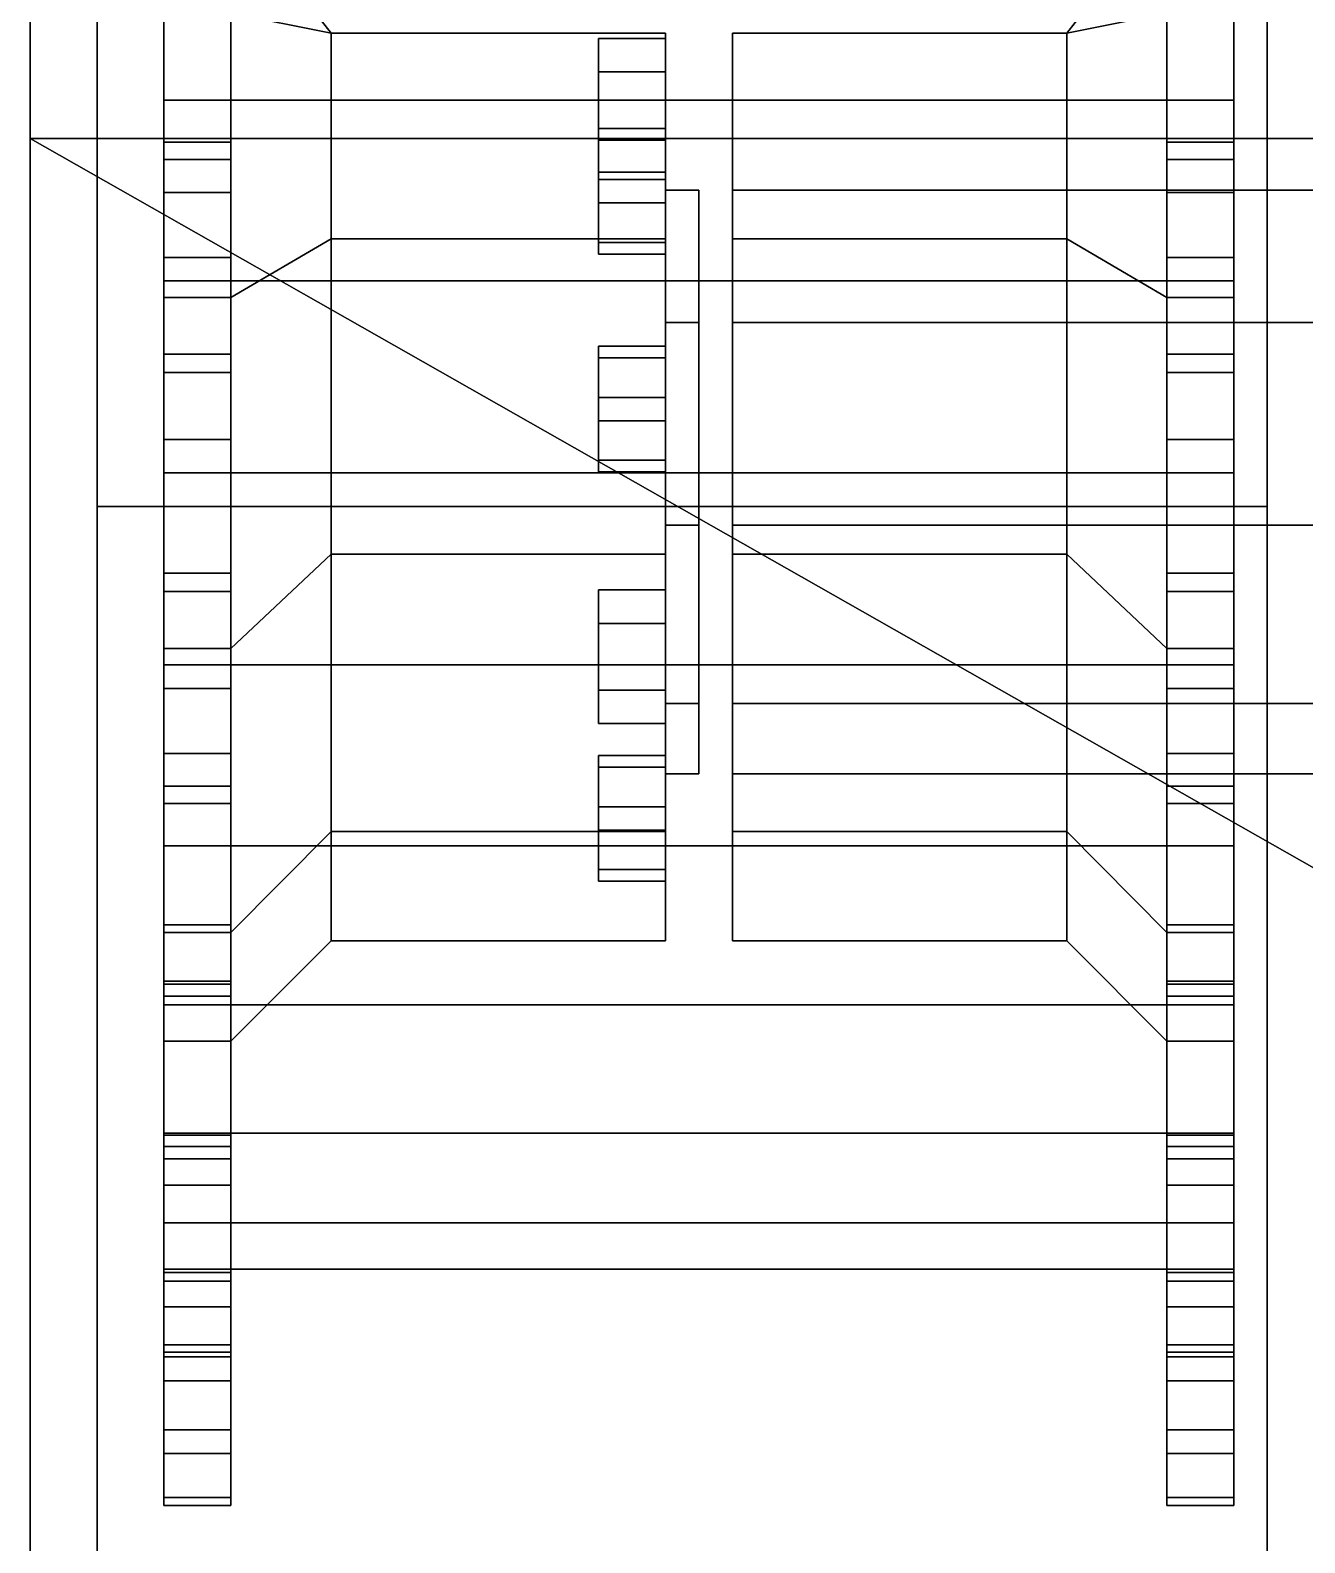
# Model space of a CAD drawing. Header units: millimetres. Extents: x -1.42 to 1.42, y -2.5 to 7.36.
# Drawn here: x -1.42 to -1.0388, y 1.7599 to 2.2124 of the extents above; entities that cross this region are included whole.
import ezdxf

# ---------------------------------------------------------------- set-up
doc = ezdxf.new("R2010")
doc.units = ezdxf.units.MM
doc.header["$MEASUREMENT"] = 0
for name, color, linetype in [('f2', 5, 'Continuous'), ('tracks', 3, 'Continuous'), ('wheels', 2, 'Continuous')]:
    doc.layers.add(name, color=color, linetype=linetype)

msp = doc.modelspace()

# ---------------------------------------------------------------- linework, layer by layer
msp.add_3dface([(-0.93128, -2.35, 0.95), (-1.06, 0.46, 1.56), (-1.02231, 1.75987, 1.38139), (-0.93128, 1.79, 0.95)])
at = {"layer": 'f2'}
for points in [[(-1.42, 2.42, 1.14), (-1.42, 2.18, 1.27), (-1.42, 2.16, 1.23), (-1.42, 2.42, 1.09)], [(-0.97, 2.42, 1.14), (-0.97, 2.18, 1.27), (-1.42, 2.18, 1.27), (-1.42, 2.42, 1.14)], [(-1.42, 2.18, 1.27), (-1.42, -2.14, 1.27), (-1.42, -2.12, 1.23), (-1.42, 2.16, 1.23)], [(-0.99881, 1.94066, 1.27), (-0.99881, 1.61, 1.27), (-1.42, 1.61, 1.27), (-1.42, 2.18, 1.27)], [(-0.97, 2.18, 1.27), (-0.99881, 1.94066, 1.27), (-0.99881, 1.94066, 1.27), (-1.42, 2.18, 1.27)]]:
    msp.add_3dface(points, dxfattribs=at)
at = {"layer": 'tracks'}
for points in [[(-1.4, 2.18, 1), (-1.4, 2.23, 1.07), (-1.4, 2.38, 0.95), (-1.4, 2.29, 0.91)], [(-1.05, 2.38, 0.95), (-1.05, 2.23, 1.07), (-1.05, 2.18, 1), (-1.05, 2.29, 0.91)], [(-1.4, 1.57), (-1.4, 2.31, 0.48), (-1.05, 2.31, 0.48), (-1.05, 1.57)], [(-1.4, 2.25, 0.55), (-1.4, 2.31, 0.48), (-1.4, 1.57), (-1.4, 1.53, 0.09)], [(-1.05, 1.57), (-1.05, 2.31, 0.48), (-1.05, 2.25, 0.55), (-1.05, 1.53, 0.09)], [(-1.05, 2.29, 0.91), (-1.05, 2.18, 1), (-1.4, 2.18, 1), (-1.4, 2.29, 0.91)], [(-1.05, 1.53, 0.09), (-1.05, 2.25, 0.55), (-1.4, 2.25, 0.55), (-1.4, 1.53, 0.09)], [(-1.4, 2.07, 1.02), (-1.4, 2.07, 1.12), (-1.4, 2.23, 1.07), (-1.4, 2.18, 1)], [(-1.4, 2.23, 1.07), (-1.4, 2.07, 1.12), (-1.05, 2.07, 1.12), (-1.05, 2.23, 1.07)], [(-1.05, 2.23, 1.07), (-1.05, 2.07, 1.12), (-1.05, 2.07, 1.02), (-1.05, 2.18, 1)], [(-1.05, 2.18, 1), (-1.05, 2.07, 1.02), (-1.4, 2.07, 1.02), (-1.4, 2.18, 1)], [(-1.4, 1.07, 1.1), (-1.4, 1.07, 1.2), (-1.4, 2.07, 1.12), (-1.4, 2.07, 1.02)], [(-1.05, 2.07, 1.02), (-1.05, 1.07, 1.1), (-1.4, 1.07, 1.1), (-1.4, 2.07, 1.02)], [(-1.4, 2.07, 1.12), (-1.4, 1.07, 1.2), (-1.05, 1.07, 1.2), (-1.05, 2.07, 1.12)], [(-1.05, 2.07, 1.12), (-1.05, 1.07, 1.2), (-1.05, 1.07, 1.1), (-1.05, 2.07, 1.02)]]:
    msp.add_3dface(points, dxfattribs=at)
at = {"layer": 'wheels'}
for points in [[(-1.38, 2.2815, 0.9322), (-1.38, 2.23659, 0.97199), (-1.38, 2.19153, 0.96251), (-1.38, 2.27752, 0.88634)], [(-1.36, 2.23659, 0.97199), (-1.36, 2.2815, 0.9322), (-1.36, 2.27752, 0.88634), (-1.36, 2.19153, 0.96251)], [(-1.08, 2.23659, 0.52801), (-1.08, 2.2815, 0.5678), (-1.08, 2.27752, 0.61366), (-1.08, 2.19153, 0.53749)], [(-1.06, 2.2815, 0.5678), (-1.06, 2.23659, 0.52801), (-1.06, 2.19153, 0.53749), (-1.06, 2.27752, 0.61366)], [(-1.38, 2.27752, 0.88634), (-1.38, 2.19153, 0.96251), (-1.38, 2.13253, 0.91168), (-1.38, 2.21753, 0.84992)], [(-1.08, 2.19153, 0.96251), (-1.08, 2.27752, 0.88634), (-1.36, 2.27752, 0.88634), (-1.36, 2.19153, 0.96251)], [(-1.06, 2.27752, 0.61366), (-1.06, 2.19153, 0.53749), (-1.06, 2.13253, 0.58832), (-1.06, 2.21753, 0.65008)], [(-1.36, 2.25, 0.75), (-1.36, 2.21753, 0.65008), (-1.33, 2.21156, 0.70212), (-1.33, 2.21156, 0.79788)], [(-1.36, 2.21753, 0.84992), (-1.36, 2.25, 0.75), (-1.33, 2.21156, 0.79788)], [(-1.08, 2.25, 0.75), (-1.08, 2.21753, 0.84992), (-1.11, 2.21156, 0.79788), (-1.11, 2.21156, 0.70212)], [(-1.08, 2.21753, 0.65008), (-1.08, 2.25, 0.75), (-1.11, 2.21156, 0.70212)], [(-1.38, 2.17891, 0.49699), (-1.38, 2.23204, 0.52487), (-1.38, 2.23915, 0.57036), (-1.38, 2.13744, 0.51697)], [(-1.38, 2.13744, 0.51697), (-1.38, 2.23915, 0.57036), (-1.38, 2.21753, 0.65008), (-1.38, 2.13253, 0.58832)], [(-1.38, 2.23659, 0.97199), (-1.36, 2.23659, 0.97199), (-1.36, 2.19153, 0.96251), (-1.38, 2.19153, 0.96251)], [(-1.36, 2.23204, 0.52487), (-1.36, 2.17891, 0.49699), (-1.36, 2.13744, 0.51697), (-1.36, 2.23915, 0.57036)], [(-1.08, 2.23915, 0.57036), (-1.08, 2.13744, 0.51697), (-1.36, 2.13744, 0.51697), (-1.36, 2.23915, 0.57036)], [(-1.08, 2.23204, 0.97513), (-1.08, 2.17891, 1.00301), (-1.08, 2.13744, 0.98303), (-1.08, 2.23915, 0.92964)], [(-1.06, 2.23659, 0.52801), (-1.08, 2.23659, 0.52801), (-1.08, 2.19153, 0.53749), (-1.06, 2.19153, 0.53749)], [(-1.06, 2.13744, 0.98303), (-1.06, 2.23915, 0.92964), (-1.06, 2.21753, 0.84992), (-1.06, 2.13253, 0.91168)], [(-1.06, 2.17891, 1.00301), (-1.06, 2.23204, 0.97513), (-1.06, 2.23915, 0.92964), (-1.06, 2.13744, 0.98303)], [(-1.38, 2.21521, 0.47086), (-1.38, 2.23292, 0.48016), (-1.38, 2.23204, 0.52487), (-1.38, 2.17891, 0.49699)], [(-1.36, 2.23292, 0.48016), (-1.36, 2.21521, 0.47086), (-1.36, 2.17891, 0.49699), (-1.36, 2.23204, 0.52487)], [(-1.08, 2.23292, 1.01984), (-1.08, 2.21521, 1.02914), (-1.08, 2.17891, 1.00301), (-1.08, 2.23204, 0.97513)], [(-1.06, 2.21521, 1.02914), (-1.06, 2.23292, 1.01984), (-1.06, 2.23204, 0.97513), (-1.06, 2.17891, 1.00301)], [(-1.36, 2.13253, 0.58832), (-1.36, 2.21753, 0.65008), (-1.38, 2.21753, 0.65008), (-1.38, 2.13253, 0.58832)], [(-1.36, 2.21753, 0.84992), (-1.36, 2.13253, 0.91168), (-1.38, 2.13253, 0.91168), (-1.38, 2.21753, 0.84992)], [(-1.36, 2.21753, 0.65008), (-1.36, 2.13253, 0.58832), (-1.33, 2.15, 0.62876), (-1.33, 2.21156, 0.70212)], [(-1.36, 2.13253, 0.91168), (-1.36, 2.21753, 0.84992), (-1.33, 2.21156, 0.79788), (-1.33, 2.15, 0.87124)], [(-1.08, 2.13253, 0.58832), (-1.08, 2.21753, 0.65008), (-1.11, 2.21156, 0.70212), (-1.11, 2.15, 0.62876)], [(-1.08, 2.21753, 0.84992), (-1.08, 2.13253, 0.91168), (-1.11, 2.15, 0.87124), (-1.11, 2.21156, 0.79788)], [(-1.08, 2.21753, 0.65008), (-1.08, 2.13253, 0.58832), (-1.06, 2.13253, 0.58832), (-1.06, 2.21753, 0.65008)], [(-1.08, 2.13253, 0.91168), (-1.08, 2.21753, 0.84992), (-1.06, 2.21753, 0.84992), (-1.06, 2.13253, 0.91168)], [(-1.38, 2.17891, 0.49699), (-1.36, 2.17891, 0.49699), (-1.36, 2.21521, 0.47086), (-1.38, 2.21521, 0.47086)], [(-1.06, 2.17891, 1.00301), (-1.08, 2.17891, 1.00301), (-1.08, 2.21521, 1.02914), (-1.06, 2.21521, 1.02914)], [(-1.23, 2.15, 0.87124), (-1.23, 2.21156, 0.79788), (-1.33, 2.21156, 0.79788), (-1.33, 2.15, 0.87124)], [(-1.23, 2.21156, 0.79788), (-1.23, 2.21156, 0.70212), (-1.33, 2.21156, 0.70212), (-1.33, 2.21156, 0.79788)], [(-1.23, 2.21156, 0.70212), (-1.23, 2.15, 0.62876), (-1.33, 2.15, 0.62876), (-1.33, 2.21156, 0.70212)], [(-1.23, 2.2, 0.76732), (-1.23, 2.21, 0.75), (-1.25, 2.21, 0.75), (-1.25, 2.2, 0.76732)], [(-1.23, 2.21, 0.75), (-1.23, 2.2, 0.73268), (-1.25, 2.2, 0.73268), (-1.25, 2.21, 0.75)], [(-1.25, 2.18, 0.76732), (-1.25, 2.2, 0.76732), (-1.25, 2.21, 0.75), (-1.25, 2.17, 0.75)], [(-1.25, 2.2, 0.73268), (-1.25, 2.18, 0.73268), (-1.25, 2.17, 0.75), (-1.25, 2.21, 0.75)], [(-1.23, 2.16457, 0.71922), (-1.23, 2.16457, 0.78078), (-1.23, 2.21156, 0.79788), (-1.23, 2.21156, 0.70212)], [(-1.23, 2.125, 0.67206), (-1.23, 2.16457, 0.71922), (-1.23, 2.21156, 0.70212), (-1.23, 2.15, 0.62876)], [(-1.23, 2.16457, 0.78078), (-1.23, 2.125, 0.82794), (-1.23, 2.15, 0.87124), (-1.23, 2.21156, 0.79788)], [(-1.21, 2.21156, 0.70212), (-1.21, 2.21156, 0.79788), (-1.11, 2.21156, 0.79788), (-1.11, 2.21156, 0.70212)], [(-1.21, 2.21156, 0.79788), (-1.21, 2.15, 0.87124), (-1.11, 2.15, 0.87124), (-1.11, 2.21156, 0.79788)], [(-1.21, 2.15, 0.62876), (-1.21, 2.21156, 0.70212), (-1.11, 2.21156, 0.70212), (-1.11, 2.15, 0.62876)], [(-1.23, 2.18, 0.76732), (-1.23, 2.2, 0.76732), (-1.25, 2.2, 0.76732), (-1.25, 2.18, 0.76732)], [(-1.23, 2.2, 0.73268), (-1.23, 2.18, 0.73268), (-1.25, 2.18, 0.73268), (-1.25, 2.2, 0.73268)], [(-1.38, 2.17374, 1.00497), (-1.38, 2.11549, 1.01933), (-1.38, 2.08, 0.99), (-1.38, 2.19153, 0.96251)], [(-1.38, 2.19153, 0.96251), (-1.36, 2.19153, 0.96251), (-1.36, 2.17374, 1.00497), (-1.38, 2.17374, 1.00497)], [(-1.38, 2.19153, 0.96251), (-1.38, 2.08, 0.99), (-1.38, 2.02747, 0.91168), (-1.38, 2.13253, 0.91168)], [(-1.36, 2.11549, 1.01933), (-1.36, 2.17374, 1.00497), (-1.36, 2.19153, 0.96251), (-1.36, 2.08, 0.99)], [(-1.08, 2.08, 0.99), (-1.08, 2.19153, 0.96251), (-1.36, 2.19153, 0.96251), (-1.36, 2.08, 0.99)], [(-1.06, 2.19153, 0.53749), (-1.08, 2.19153, 0.53749), (-1.08, 2.17374, 0.49503), (-1.06, 2.17374, 0.49503)], [(-1.08, 2.11549, 0.48067), (-1.08, 2.17374, 0.49503), (-1.08, 2.19153, 0.53749), (-1.08, 2.08, 0.51)], [(-1.06, 2.19153, 0.53749), (-1.06, 2.08, 0.51), (-1.06, 2.02747, 0.58832), (-1.06, 2.13253, 0.58832)], [(-1.06, 2.17374, 0.49503), (-1.06, 2.11549, 0.48067), (-1.06, 2.08, 0.51), (-1.06, 2.19153, 0.53749)], [(-1.25, 2.16774, 0.69899), (-1.25, 2.18306, 0.68613), (-1.25, 2.17959, 0.66644), (-1.25, 2.14894, 0.69215)], [(-1.23, 2.18306, 0.68613), (-1.23, 2.17959, 0.66644), (-1.25, 2.17959, 0.66644), (-1.25, 2.18306, 0.68613)], [(-1.23, 2.16774, 0.69899), (-1.23, 2.18306, 0.68613), (-1.25, 2.18306, 0.68613), (-1.25, 2.16774, 0.69899)], [(-1.25, 2.18306, 0.81387), (-1.25, 2.16774, 0.80101), (-1.25, 2.14894, 0.80785), (-1.25, 2.17959, 0.83356)], [(-1.23, 2.18306, 0.81387), (-1.23, 2.16774, 0.80101), (-1.25, 2.16774, 0.80101), (-1.25, 2.18306, 0.81387)], [(-1.23, 2.17959, 0.83356), (-1.23, 2.18306, 0.81387), (-1.25, 2.18306, 0.81387), (-1.25, 2.17959, 0.83356)], [(-1.38, 2.13744, 0.51697), (-1.36, 2.13744, 0.51697), (-1.36, 2.17891, 0.49699), (-1.38, 2.17891, 0.49699)], [(-1.23, 2.17, 0.75), (-1.23, 2.18, 0.76732), (-1.25, 2.18, 0.76732), (-1.25, 2.17, 0.75)], [(-1.23, 2.18, 0.73268), (-1.23, 2.17, 0.75), (-1.25, 2.17, 0.75), (-1.25, 2.18, 0.73268)], [(-1.25, 2.16079, 0.6596), (-1.25, 2.14547, 0.67245), (-1.25, 2.14894, 0.69215), (-1.25, 2.17959, 0.66644)], [(-1.23, 2.17959, 0.66644), (-1.23, 2.16079, 0.6596), (-1.25, 2.16079, 0.6596), (-1.25, 2.17959, 0.66644)], [(-1.25, 2.14547, 0.82755), (-1.25, 2.16079, 0.8404), (-1.25, 2.17959, 0.83356), (-1.25, 2.14894, 0.80785)], [(-1.23, 2.16079, 0.8404), (-1.23, 2.17959, 0.83356), (-1.25, 2.17959, 0.83356), (-1.25, 2.16079, 0.8404)], [(-1.06, 2.13744, 0.98303), (-1.08, 2.13744, 0.98303), (-1.08, 2.17891, 1.00301), (-1.06, 2.17891, 1.00301)], [(-1.38, 2.1639, 1.0486), (-1.38, 2.14448, 1.05339), (-1.38, 2.11549, 1.01933), (-1.38, 2.17374, 1.00497)], [(-1.38, 2.17374, 1.00497), (-1.36, 2.17374, 1.00497), (-1.36, 2.1639, 1.0486), (-1.38, 2.1639, 1.0486)], [(-1.36, 2.14448, 1.05339), (-1.36, 2.1639, 1.0486), (-1.36, 2.17374, 1.00497), (-1.36, 2.11549, 1.01933)], [(-1.08, 2.14448, 0.44661), (-1.08, 2.1639, 0.4514), (-1.08, 2.17374, 0.49503), (-1.08, 2.11549, 0.48067)], [(-1.06, 2.17374, 0.49503), (-1.08, 2.17374, 0.49503), (-1.08, 2.1639, 0.4514), (-1.06, 2.1639, 0.4514)], [(-1.06, 2.1639, 0.4514), (-1.06, 2.14448, 0.44661), (-1.06, 2.11549, 0.48067), (-1.06, 2.17374, 0.49503)], [(-1.23, 2.14894, 0.69215), (-1.23, 2.16774, 0.69899), (-1.25, 2.16774, 0.69899), (-1.25, 2.14894, 0.69215)], [(-1.23, 2.16774, 0.80101), (-1.23, 2.14894, 0.80785), (-1.25, 2.14894, 0.80785), (-1.25, 2.16774, 0.80101)], [(-1.38, 2.1639, 1.0486), (-1.36, 2.1639, 1.0486), (-1.36, 2.14448, 1.05339), (-1.38, 2.14448, 1.05339)], [(-1.22, 2.125, 0.67206), (-1.22, 2.16457, 0.71922), (-1.23, 2.16457, 0.71922), (-1.23, 2.125, 0.67206)], [(-1.22, 2.16457, 0.71922), (-1.22, 2.16457, 0.78078), (-1.23, 2.16457, 0.78078), (-1.23, 2.16457, 0.71922)], [(-1.22, 2.16457, 0.78078), (-1.22, 2.125, 0.82794), (-1.23, 2.125, 0.82794), (-1.23, 2.16457, 0.78078)], [(-1.22, 2.16457, 0.78078), (-1.22, 2.01106, 0.69215), (-1.22, 1.99, 0.75), (-1.22, 2.125, 0.82794)], [(-1.22, 2.16457, 0.71922), (-1.22, 2.06437, 0.66137), (-1.22, 2.01106, 0.69215), (-1.22, 2.16457, 0.78078)], [(-1.22, 2.125, 0.67206), (-1.22, 2.125, 0.67206), (-1.22, 2.06437, 0.66137), (-1.22, 2.16457, 0.71922)], [(-0.97, 2.125, 0.82794), (-0.97, 2.16457, 0.78078), (-1.21, 2.16457, 0.78078), (-1.21, 2.125, 0.82794)], [(-0.97, 2.16457, 0.78078), (-0.97, 2.16457, 0.71922), (-1.21, 2.16457, 0.71922), (-1.21, 2.16457, 0.78078)], [(-0.97, 2.16457, 0.71922), (-0.97, 2.125, 0.67206), (-1.21, 2.125, 0.67206), (-1.21, 2.16457, 0.71922)], [(-1.06, 2.1639, 0.4514), (-1.08, 2.1639, 0.4514), (-1.08, 2.14448, 0.44661), (-1.06, 2.14448, 0.44661)], [(-1.23, 2.16079, 0.6596), (-1.23, 2.14547, 0.67245), (-1.25, 2.14547, 0.67245), (-1.25, 2.16079, 0.6596)], [(-1.23, 2.14547, 0.82755), (-1.23, 2.16079, 0.8404), (-1.25, 2.16079, 0.8404), (-1.25, 2.14547, 0.82755)], [(-1.36, 2.13253, 0.58832), (-1.36, 2.02747, 0.58832), (-1.33, 2.05569, 0.61213), (-1.33, 2.15, 0.62876)], [(-1.36, 2.02747, 0.91168), (-1.36, 2.13253, 0.91168), (-1.33, 2.15, 0.87124), (-1.33, 2.05569, 0.88787)], [(-1.23, 2.05569, 0.88787), (-1.23, 2.15, 0.87124), (-1.33, 2.15, 0.87124), (-1.33, 2.05569, 0.88787)], [(-1.23, 2.15, 0.62876), (-1.23, 2.05569, 0.61213), (-1.33, 2.05569, 0.61213), (-1.33, 2.15, 0.62876)], [(-1.23, 2.06437, 0.66137), (-1.23, 2.125, 0.67206), (-1.23, 2.15, 0.62876), (-1.23, 2.05569, 0.61213)], [(-1.23, 2.125, 0.82794), (-1.23, 2.06437, 0.83863), (-1.23, 2.05569, 0.88787), (-1.23, 2.15, 0.87124)], [(-1.21, 2.05569, 0.61213), (-1.21, 2.15, 0.62876), (-1.11, 2.15, 0.62876), (-1.11, 2.05569, 0.61213)], [(-1.21, 2.15, 0.87124), (-1.21, 2.05569, 0.88787), (-1.11, 2.05569, 0.88787), (-1.11, 2.15, 0.87124)], [(-1.08, 2.02747, 0.58832), (-1.08, 2.13253, 0.58832), (-1.11, 2.15, 0.62876), (-1.11, 2.05569, 0.61213)], [(-1.08, 2.13253, 0.91168), (-1.08, 2.02747, 0.91168), (-1.11, 2.05569, 0.88787), (-1.11, 2.15, 0.87124)], [(-1.23, 2.14547, 0.67245), (-1.23, 2.14894, 0.69215), (-1.25, 2.14894, 0.69215), (-1.25, 2.14547, 0.67245)], [(-1.23, 2.14894, 0.80785), (-1.23, 2.14547, 0.82755), (-1.25, 2.14547, 0.82755), (-1.25, 2.14894, 0.80785)], [(-1.38, 2.14448, 1.05339), (-1.36, 2.14448, 1.05339), (-1.36, 2.11549, 1.01933), (-1.38, 2.11549, 1.01933)], [(-1.06, 2.14448, 0.44661), (-1.08, 2.14448, 0.44661), (-1.08, 2.11549, 0.48067), (-1.06, 2.11549, 0.48067)], [(-1.38, 2.05, 0.48), (-1.38, 2.11, 0.48), (-1.38, 2.13744, 0.51697), (-1.38, 2.02256, 0.51697)], [(-1.38, 2.02256, 0.51697), (-1.38, 2.13744, 0.51697), (-1.38, 2.13253, 0.58832), (-1.38, 2.02747, 0.58832)], [(-1.38, 2.11, 0.48), (-1.36, 2.11, 0.48), (-1.36, 2.13744, 0.51697), (-1.38, 2.13744, 0.51697)], [(-1.36, 2.11, 0.48), (-1.36, 2.05, 0.48), (-1.36, 2.02256, 0.51697), (-1.36, 2.13744, 0.51697)], [(-1.08, 2.13744, 0.51697), (-1.08, 2.02256, 0.51697), (-1.36, 2.02256, 0.51697), (-1.36, 2.13744, 0.51697)], [(-1.06, 2.11, 1.02), (-1.08, 2.11, 1.02), (-1.08, 2.13744, 0.98303), (-1.06, 2.13744, 0.98303)], [(-1.08, 2.11, 1.02), (-1.08, 2.05, 1.02), (-1.08, 2.02256, 0.98303), (-1.08, 2.13744, 0.98303)], [(-1.06, 2.02256, 0.98303), (-1.06, 2.13744, 0.98303), (-1.06, 2.13253, 0.91168), (-1.06, 2.02747, 0.91168)], [(-1.06, 2.05, 1.02), (-1.06, 2.11, 1.02), (-1.06, 2.13744, 0.98303), (-1.06, 2.02256, 0.98303)], [(-1.36, 2.02747, 0.58832), (-1.36, 2.13253, 0.58832), (-1.38, 2.13253, 0.58832), (-1.38, 2.02747, 0.58832)], [(-1.36, 2.13253, 0.91168), (-1.36, 2.02747, 0.91168), (-1.38, 2.02747, 0.91168), (-1.38, 2.13253, 0.91168)], [(-1.08, 2.02747, 0.91168), (-1.08, 2.13253, 0.91168), (-1.06, 2.13253, 0.91168), (-1.06, 2.02747, 0.91168)], [(-1.08, 2.13253, 0.58832), (-1.08, 2.02747, 0.58832), (-1.06, 2.02747, 0.58832), (-1.06, 2.13253, 0.58832)], [(-1.22, 2.06437, 0.66137), (-1.22, 2.125, 0.67206), (-1.23, 2.125, 0.67206), (-1.23, 2.06437, 0.66137)], [(-1.22, 2.125, 0.82794), (-1.22, 2.06437, 0.83863), (-1.23, 2.06437, 0.83863), (-1.23, 2.125, 0.82794)], [(-1.22, 2.125, 0.82794), (-1.22, 1.99, 0.75), (-1.22, 2.01106, 0.80785), (-1.22, 2.06437, 0.83863)], [(-0.97, 2.06437, 0.83863), (-0.97, 2.125, 0.82794), (-1.21, 2.125, 0.82794), (-1.21, 2.06437, 0.83863)], [(-0.97, 2.125, 0.67206), (-0.97, 2.06437, 0.66137), (-1.21, 2.06437, 0.66137), (-1.21, 2.125, 0.67206)], [(-1.25, 2.11442, 0.65453), (-1.25, 2.1179, 0.63483), (-1.25, 2.10257, 0.62197), (-1.25, 2.09563, 0.66137)], [(-1.23, 2.1179, 0.63483), (-1.23, 2.10257, 0.62197), (-1.25, 2.10257, 0.62197), (-1.25, 2.1179, 0.63483)], [(-1.23, 2.11442, 0.65453), (-1.23, 2.1179, 0.63483), (-1.25, 2.1179, 0.63483), (-1.25, 2.11442, 0.65453)], [(-1.25, 2.1179, 0.86517), (-1.25, 2.11442, 0.84547), (-1.25, 2.09563, 0.83863), (-1.25, 2.10257, 0.87803)], [(-1.23, 2.1179, 0.86517), (-1.23, 2.11442, 0.84547), (-1.25, 2.11442, 0.84547), (-1.25, 2.1179, 0.86517)], [(-1.23, 2.10257, 0.87803), (-1.23, 2.1179, 0.86517), (-1.25, 2.1179, 0.86517), (-1.25, 2.10257, 0.87803)], [(-1.38, 2.11549, 1.01933), (-1.36, 2.11549, 1.01933), (-1.36, 2.08, 0.99), (-1.38, 2.08, 0.99)], [(-1.23, 2.09563, 0.66137), (-1.23, 2.11442, 0.65453), (-1.25, 2.11442, 0.65453), (-1.25, 2.09563, 0.66137)], [(-1.23, 2.11442, 0.84547), (-1.23, 2.09563, 0.83863), (-1.25, 2.09563, 0.83863), (-1.25, 2.11442, 0.84547)], [(-1.06, 2.11549, 0.48067), (-1.08, 2.11549, 0.48067), (-1.08, 2.08, 0.51), (-1.06, 2.08, 0.51)], [(-1.38, 2.07, 0.44), (-1.38, 2.09, 0.44), (-1.38, 2.11, 0.48), (-1.38, 2.05, 0.48)], [(-1.38, 2.09, 0.44), (-1.36, 2.09, 0.44), (-1.36, 2.11, 0.48), (-1.38, 2.11, 0.48)], [(-1.36, 2.09, 0.44), (-1.36, 2.07, 0.44), (-1.36, 2.05, 0.48), (-1.36, 2.11, 0.48)], [(-1.06, 2.09, 1.06), (-1.08, 2.09, 1.06), (-1.08, 2.11, 1.02), (-1.06, 2.11, 1.02)], [(-1.08, 2.09, 1.06), (-1.08, 2.07, 1.06), (-1.08, 2.05, 1.02), (-1.08, 2.11, 1.02)], [(-1.06, 2.07, 1.06), (-1.06, 2.09, 1.06), (-1.06, 2.11, 1.02), (-1.06, 2.05, 1.02)], [(-1.25, 2.08378, 0.62882), (-1.25, 2.08031, 0.64851), (-1.25, 2.09563, 0.66137), (-1.25, 2.10257, 0.62197)], [(-1.23, 2.10257, 0.62197), (-1.23, 2.08378, 0.62882), (-1.25, 2.08378, 0.62882), (-1.25, 2.10257, 0.62197)], [(-1.25, 2.08031, 0.85149), (-1.25, 2.08378, 0.87118), (-1.25, 2.10257, 0.87803), (-1.25, 2.09563, 0.83863)], [(-1.23, 2.08378, 0.87118), (-1.23, 2.10257, 0.87803), (-1.25, 2.10257, 0.87803), (-1.25, 2.08378, 0.87118)], [(-1.23, 2.08031, 0.64851), (-1.23, 2.09563, 0.66137), (-1.25, 2.09563, 0.66137), (-1.25, 2.08031, 0.64851)], [(-1.23, 2.09563, 0.83863), (-1.23, 2.08031, 0.85149), (-1.25, 2.08031, 0.85149), (-1.25, 2.09563, 0.83863)], [(-1.38, 2.07, 0.44), (-1.36, 2.07, 0.44), (-1.36, 2.09, 0.44), (-1.38, 2.09, 0.44)], [(-1.06, 2.07, 1.06), (-1.08, 2.07, 1.06), (-1.08, 2.09, 1.06), (-1.06, 2.09, 1.06)], [(-1.23, 2.08378, 0.62882), (-1.23, 2.08031, 0.64851), (-1.25, 2.08031, 0.64851), (-1.25, 2.08378, 0.62882)], [(-1.23, 2.08031, 0.85149), (-1.23, 2.08378, 0.87118), (-1.25, 2.08378, 0.87118), (-1.25, 2.08031, 0.85149)], [(-1.38, 2.04451, 1.01933), (-1.38, 1.98626, 1.00497), (-1.38, 1.96847, 0.96251), (-1.38, 2.08, 0.99)], [(-1.38, 2.08, 0.99), (-1.36, 2.08, 0.99), (-1.36, 2.04451, 1.01933), (-1.38, 2.04451, 1.01933)], [(-1.38, 2.08, 0.99), (-1.38, 1.96847, 0.96251), (-1.38, 2.02747, 0.91168)], [(-1.36, 1.98626, 1.00497), (-1.36, 2.04451, 1.01933), (-1.36, 2.08, 0.99), (-1.36, 1.96847, 0.96251)], [(-1.08, 1.96847, 0.96251), (-1.08, 2.08, 0.99), (-1.36, 2.08, 0.99), (-1.36, 1.96847, 0.96251)], [(-1.06, 2.08, 0.51), (-1.08, 2.08, 0.51), (-1.08, 2.04451, 0.48067), (-1.06, 2.04451, 0.48067)], [(-1.08, 1.98626, 0.49503), (-1.08, 2.04451, 0.48067), (-1.08, 2.08, 0.51), (-1.08, 1.96847, 0.53749)], [(-1.06, 2.08, 0.51), (-1.06, 1.96847, 0.53749), (-1.06, 2.02747, 0.58832)], [(-1.06, 2.04451, 0.48067), (-1.06, 1.98626, 0.49503), (-1.06, 1.96847, 0.53749), (-1.06, 2.08, 0.51)], [(-1.38, 2.05, 0.48), (-1.36, 2.05, 0.48), (-1.36, 2.07, 0.44), (-1.38, 2.07, 0.44)], [(-1.06, 2.05, 1.02), (-1.08, 2.05, 1.02), (-1.08, 2.07, 1.06), (-1.06, 2.07, 1.06)], [(-1.22, 2.01106, 0.69215), (-1.22, 2.06437, 0.66137), (-1.23, 2.06437, 0.66137), (-1.23, 2.01106, 0.69215)], [(-1.22, 2.06437, 0.83863), (-1.22, 2.01106, 0.80785), (-1.23, 2.01106, 0.80785), (-1.23, 2.06437, 0.83863)], [(-1.23, 2.01106, 0.69215), (-1.23, 2.06437, 0.66137), (-1.23, 2.05569, 0.61213), (-1.23, 1.97275, 0.66001)], [(-1.23, 2.06437, 0.83863), (-1.23, 2.01106, 0.80785), (-1.23, 1.97275, 0.83999), (-1.23, 2.05569, 0.88787)], [(-0.97, 2.01106, 0.80785), (-0.97, 2.06437, 0.83863), (-1.21, 2.06437, 0.83863), (-1.21, 2.01106, 0.80785)], [(-0.97, 2.06437, 0.66137), (-0.97, 2.01106, 0.69215), (-1.21, 2.01106, 0.69215), (-1.21, 2.06437, 0.66137)], [(-1.36, 2.02747, 0.58832), (-1.36, 1.94247, 0.65008), (-1.33, 1.97275, 0.66001), (-1.33, 2.05569, 0.61213)], [(-1.36, 1.94247, 0.84992), (-1.36, 2.02747, 0.91168), (-1.33, 2.05569, 0.88787), (-1.33, 1.97275, 0.83999)], [(-1.23, 1.97275, 0.83999), (-1.23, 2.05569, 0.88787), (-1.33, 2.05569, 0.88787), (-1.33, 1.97275, 0.83999)], [(-1.23, 2.05569, 0.61213), (-1.23, 1.97275, 0.66001), (-1.33, 1.97275, 0.66001), (-1.33, 2.05569, 0.61213)], [(-1.21, 1.97275, 0.66001), (-1.21, 2.05569, 0.61213), (-1.11, 2.05569, 0.61213), (-1.11, 1.97275, 0.66001)], [(-1.21, 2.05569, 0.88787), (-1.21, 1.97275, 0.83999), (-1.11, 1.97275, 0.83999), (-1.11, 2.05569, 0.88787)], [(-1.08, 1.94247, 0.65008), (-1.08, 2.02747, 0.58832), (-1.11, 2.05569, 0.61213), (-1.11, 1.97275, 0.66001)], [(-1.08, 2.02747, 0.91168), (-1.08, 1.94247, 0.84992), (-1.11, 1.97275, 0.83999), (-1.11, 2.05569, 0.88787)], [(-1.38, 2.02256, 0.51697), (-1.36, 2.02256, 0.51697), (-1.36, 2.05, 0.48), (-1.38, 2.05, 0.48)], [(-1.06, 2.02256, 0.98303), (-1.08, 2.02256, 0.98303), (-1.08, 2.05, 1.02), (-1.06, 2.05, 1.02)], [(-1.38, 2.01552, 1.05339), (-1.38, 1.9961, 1.0486), (-1.38, 1.98626, 1.00497), (-1.38, 2.04451, 1.01933)], [(-1.38, 2.04451, 1.01933), (-1.36, 2.04451, 1.01933), (-1.36, 2.01552, 1.05339), (-1.38, 2.01552, 1.05339)], [(-1.36, 1.9961, 1.0486), (-1.36, 2.01552, 1.05339), (-1.36, 2.04451, 1.01933), (-1.36, 1.98626, 1.00497)], [(-1.25, 2.045, 0.65474), (-1.25, 2.035, 0.63742), (-1.25, 2.015, 0.63742), (-1.25, 2.035, 0.67206)], [(-1.23, 2.045, 0.65474), (-1.23, 2.035, 0.63742), (-1.25, 2.035, 0.63742), (-1.25, 2.045, 0.65474)], [(-1.23, 2.035, 0.67206), (-1.23, 2.045, 0.65474), (-1.25, 2.045, 0.65474), (-1.25, 2.035, 0.67206)], [(-1.25, 2.035, 0.86258), (-1.25, 2.045, 0.84526), (-1.25, 2.035, 0.82794), (-1.25, 2.015, 0.86258)], [(-1.23, 2.045, 0.84526), (-1.23, 2.035, 0.82794), (-1.25, 2.035, 0.82794), (-1.25, 2.045, 0.84526)], [(-1.23, 2.035, 0.86258), (-1.23, 2.045, 0.84526), (-1.25, 2.045, 0.84526), (-1.25, 2.035, 0.86258)], [(-1.06, 2.04451, 0.48067), (-1.08, 2.04451, 0.48067), (-1.08, 2.01552, 0.44661), (-1.06, 2.01552, 0.44661)], [(-1.08, 1.9961, 0.4514), (-1.08, 2.01552, 0.44661), (-1.08, 2.04451, 0.48067), (-1.08, 1.98626, 0.49503)], [(-1.06, 2.01552, 0.44661), (-1.06, 1.9961, 0.4514), (-1.06, 1.98626, 0.49503), (-1.06, 2.04451, 0.48067)], [(-1.25, 2.005, 0.65474), (-1.25, 2.015, 0.67206), (-1.25, 2.035, 0.67206), (-1.25, 2.015, 0.63742)], [(-1.23, 2.015, 0.67206), (-1.23, 2.035, 0.67206), (-1.25, 2.035, 0.67206), (-1.25, 2.015, 0.67206)], [(-1.23, 2.035, 0.63742), (-1.23, 2.015, 0.63742), (-1.25, 2.015, 0.63742), (-1.25, 2.035, 0.63742)], [(-1.25, 2.015, 0.82794), (-1.25, 2.005, 0.84526), (-1.25, 2.015, 0.86258), (-1.25, 2.035, 0.82794)], [(-1.23, 2.015, 0.86258), (-1.23, 2.035, 0.86258), (-1.25, 2.035, 0.86258), (-1.25, 2.015, 0.86258)], [(-1.23, 2.035, 0.82794), (-1.23, 2.015, 0.82794), (-1.25, 2.015, 0.82794), (-1.25, 2.035, 0.82794)], [(-1.36, 1.94247, 0.65008), (-1.36, 2.02747, 0.58832), (-1.38, 2.02747, 0.58832), (-1.38, 1.94247, 0.65008)], [(-1.36, 2.02747, 0.91168), (-1.36, 1.94247, 0.84992), (-1.38, 1.94247, 0.84992), (-1.38, 2.02747, 0.91168)], [(-1.38, 1.92085, 0.57036), (-1.38, 2.02256, 0.51697), (-1.38, 2.02747, 0.58832), (-1.38, 1.94247, 0.65008)], [(-1.38, 1.96847, 0.96251), (-1.38, 1.88248, 0.88634), (-1.38, 1.94247, 0.84992), (-1.38, 2.02747, 0.91168)], [(-1.08, 2.02747, 0.58832), (-1.08, 1.94247, 0.65008), (-1.06, 1.94247, 0.65008), (-1.06, 2.02747, 0.58832)], [(-1.08, 1.94247, 0.84992), (-1.08, 2.02747, 0.91168), (-1.06, 2.02747, 0.91168), (-1.06, 1.94247, 0.84992)], [(-1.06, 1.96847, 0.53749), (-1.06, 1.88248, 0.61366), (-1.06, 1.94247, 0.65008), (-1.06, 2.02747, 0.58832)], [(-1.06, 1.92085, 0.92964), (-1.06, 2.02256, 0.98303), (-1.06, 2.02747, 0.91168), (-1.06, 1.94247, 0.84992)], [(-1.38, 1.92796, 0.52487), (-1.38, 1.98109, 0.49699), (-1.38, 2.02256, 0.51697), (-1.38, 1.92085, 0.57036)], [(-1.38, 1.98109, 0.49699), (-1.36, 1.98109, 0.49699), (-1.36, 2.02256, 0.51697), (-1.38, 2.02256, 0.51697)], [(-1.36, 1.98109, 0.49699), (-1.36, 1.92796, 0.52487), (-1.36, 1.92085, 0.57036), (-1.36, 2.02256, 0.51697)], [(-1.08, 2.02256, 0.51697), (-1.08, 1.92085, 0.57036), (-1.36, 1.92085, 0.57036), (-1.36, 2.02256, 0.51697)], [(-1.08, 1.98109, 1.00301), (-1.08, 1.92796, 0.97513), (-1.08, 1.92085, 0.92964), (-1.08, 2.02256, 0.98303)], [(-1.06, 1.98109, 1.00301), (-1.08, 1.98109, 1.00301), (-1.08, 2.02256, 0.98303), (-1.06, 2.02256, 0.98303)], [(-1.06, 1.92796, 0.97513), (-1.06, 1.98109, 1.00301), (-1.06, 2.02256, 0.98303), (-1.06, 1.92085, 0.92964)], [(-1.38, 2.01552, 1.05339), (-1.36, 2.01552, 1.05339), (-1.36, 1.9961, 1.0486), (-1.38, 1.9961, 1.0486)], [(-1.23, 2.005, 0.65474), (-1.23, 2.015, 0.67206), (-1.25, 2.015, 0.67206), (-1.25, 2.005, 0.65474)], [(-1.23, 2.015, 0.63742), (-1.23, 2.005, 0.65474), (-1.25, 2.005, 0.65474), (-1.25, 2.015, 0.63742)], [(-1.23, 2.005, 0.84526), (-1.23, 2.015, 0.86258), (-1.25, 2.015, 0.86258), (-1.25, 2.005, 0.84526)], [(-1.23, 2.015, 0.82794), (-1.23, 2.005, 0.84526), (-1.25, 2.005, 0.84526), (-1.25, 2.015, 0.82794)], [(-1.06, 2.01552, 0.44661), (-1.08, 2.01552, 0.44661), (-1.08, 1.9961, 0.4514), (-1.06, 1.9961, 0.4514)], [(-1.22, 1.99, 0.75), (-1.22, 2.01106, 0.69215), (-1.23, 2.01106, 0.69215), (-1.23, 1.99, 0.75)], [(-1.22, 2.01106, 0.80785), (-1.22, 1.99, 0.75), (-1.23, 1.99, 0.75), (-1.23, 2.01106, 0.80785)], [(-1.23, 1.99, 0.75), (-1.23, 2.01106, 0.69215), (-1.23, 1.97275, 0.66001), (-1.23, 1.94, 0.75)], [(-1.23, 2.01106, 0.80785), (-1.23, 1.99, 0.75), (-1.23, 1.94, 0.75), (-1.23, 1.97275, 0.83999)], [(-0.97, 1.99, 0.75), (-0.97, 2.01106, 0.80785), (-1.21, 2.01106, 0.80785), (-1.21, 1.99, 0.75)], [(-0.97, 2.01106, 0.69215), (-0.97, 1.99, 0.75), (-1.21, 1.99, 0.75), (-1.21, 2.01106, 0.69215)], [(-1.38, 1.9961, 1.0486), (-1.36, 1.9961, 1.0486), (-1.36, 1.98626, 1.00497), (-1.38, 1.98626, 1.00497)], [(-1.06, 1.9961, 0.4514), (-1.08, 1.9961, 0.4514), (-1.08, 1.98626, 0.49503), (-1.06, 1.98626, 0.49503)], [(-1.25, 1.96131, 0.72523), (-1.25, 1.98011, 0.73207), (-1.25, 1.99543, 0.71922), (-1.25, 1.95784, 0.70554)], [(-1.25, 1.99195, 0.69952), (-1.25, 1.97316, 0.69268), (-1.25, 1.95784, 0.70554), (-1.25, 1.99543, 0.71922)], [(-1.23, 1.98011, 0.73207), (-1.23, 1.99543, 0.71922), (-1.25, 1.99543, 0.71922), (-1.25, 1.98011, 0.73207)], [(-1.23, 1.99543, 0.71922), (-1.23, 1.99195, 0.69952), (-1.25, 1.99195, 0.69952), (-1.25, 1.99543, 0.71922)], [(-1.25, 1.97316, 0.80732), (-1.25, 1.99195, 0.80048), (-1.25, 1.99543, 0.78078), (-1.25, 1.95784, 0.79446)], [(-1.25, 1.98011, 0.76793), (-1.25, 1.96131, 0.77477), (-1.25, 1.95784, 0.79446), (-1.25, 1.99543, 0.78078)], [(-1.23, 1.99195, 0.80048), (-1.23, 1.99543, 0.78078), (-1.25, 1.99543, 0.78078), (-1.25, 1.99195, 0.80048)], [(-1.23, 1.99543, 0.78078), (-1.23, 1.98011, 0.76793), (-1.25, 1.98011, 0.76793), (-1.25, 1.99543, 0.78078)], [(-1.23, 1.99195, 0.69952), (-1.23, 1.97316, 0.69268), (-1.25, 1.97316, 0.69268), (-1.25, 1.99195, 0.69952)], [(-1.23, 1.97316, 0.80732), (-1.23, 1.99195, 0.80048), (-1.25, 1.99195, 0.80048), (-1.25, 1.97316, 0.80732)], [(-1.38, 1.98626, 1.00497), (-1.36, 1.98626, 1.00497), (-1.36, 1.96847, 0.96251), (-1.38, 1.96847, 0.96251)], [(-1.06, 1.98626, 0.49503), (-1.08, 1.98626, 0.49503), (-1.08, 1.96847, 0.53749), (-1.06, 1.96847, 0.53749)], [(-1.38, 1.92708, 0.48016), (-1.38, 1.94479, 0.47086), (-1.38, 1.98109, 0.49699), (-1.38, 1.92796, 0.52487)], [(-1.38, 1.94479, 0.47086), (-1.36, 1.94479, 0.47086), (-1.36, 1.98109, 0.49699), (-1.38, 1.98109, 0.49699)], [(-1.36, 1.94479, 0.47086), (-1.36, 1.92708, 0.48016), (-1.36, 1.92796, 0.52487), (-1.36, 1.98109, 0.49699)], [(-1.23, 1.96131, 0.72523), (-1.23, 1.98011, 0.73207), (-1.25, 1.98011, 0.73207), (-1.25, 1.96131, 0.72523)], [(-1.23, 1.98011, 0.76793), (-1.23, 1.96131, 0.77477), (-1.25, 1.96131, 0.77477), (-1.25, 1.98011, 0.76793)], [(-1.06, 1.94479, 1.02914), (-1.08, 1.94479, 1.02914), (-1.08, 1.98109, 1.00301), (-1.06, 1.98109, 1.00301)], [(-1.08, 1.94479, 1.02914), (-1.08, 1.92708, 1.01984), (-1.08, 1.92796, 0.97513), (-1.08, 1.98109, 1.00301)], [(-1.06, 1.92708, 1.01984), (-1.06, 1.94479, 1.02914), (-1.06, 1.98109, 1.00301), (-1.06, 1.92796, 0.97513)], [(-1.23, 1.97316, 0.69268), (-1.23, 1.95784, 0.70554), (-1.25, 1.95784, 0.70554), (-1.25, 1.97316, 0.69268)], [(-1.23, 1.95784, 0.79446), (-1.23, 1.97316, 0.80732), (-1.25, 1.97316, 0.80732), (-1.25, 1.95784, 0.79446)], [(-1.38, 1.92341, 0.97199), (-1.38, 1.8785, 0.9322), (-1.38, 1.88248, 0.88634), (-1.38, 1.96847, 0.96251)], [(-1.38, 1.96847, 0.96251), (-1.36, 1.96847, 0.96251), (-1.36, 1.92341, 0.97199), (-1.38, 1.92341, 0.97199)], [(-1.36, 1.94247, 0.65008), (-1.36, 1.91, 0.75), (-1.33, 1.94, 0.75), (-1.33, 1.97275, 0.66001)], [(-1.36, 1.91, 0.75), (-1.36, 1.94247, 0.84992), (-1.33, 1.97275, 0.83999), (-1.33, 1.94, 0.75)], [(-1.36, 1.8785, 0.9322), (-1.36, 1.92341, 0.97199), (-1.36, 1.96847, 0.96251), (-1.36, 1.88248, 0.88634)], [(-1.08, 1.88248, 0.88634), (-1.08, 1.96847, 0.96251), (-1.36, 1.96847, 0.96251), (-1.36, 1.88248, 0.88634)], [(-1.23, 1.94, 0.75), (-1.23, 1.97275, 0.83999), (-1.33, 1.97275, 0.83999), (-1.33, 1.94, 0.75)], [(-1.23, 1.97275, 0.66001), (-1.23, 1.94, 0.75), (-1.33, 1.94, 0.75), (-1.33, 1.97275, 0.66001)], [(-1.21, 1.97275, 0.83999), (-1.21, 1.94, 0.75), (-1.11, 1.94, 0.75), (-1.11, 1.97275, 0.83999)], [(-1.21, 1.94, 0.75), (-1.21, 1.97275, 0.66001), (-1.11, 1.97275, 0.66001), (-1.11, 1.94, 0.75)], [(-1.08, 1.94247, 0.84992), (-1.08, 1.91, 0.75), (-1.11, 1.94, 0.75), (-1.11, 1.97275, 0.83999)], [(-1.08, 1.91, 0.75), (-1.08, 1.94247, 0.65008), (-1.11, 1.97275, 0.66001), (-1.11, 1.94, 0.75)], [(-1.06, 1.96847, 0.53749), (-1.08, 1.96847, 0.53749), (-1.08, 1.92341, 0.52801), (-1.06, 1.92341, 0.52801)], [(-1.08, 1.8785, 0.5678), (-1.08, 1.92341, 0.52801), (-1.08, 1.96847, 0.53749), (-1.08, 1.88248, 0.61366)], [(-1.06, 1.92341, 0.52801), (-1.06, 1.8785, 0.5678), (-1.06, 1.88248, 0.61366), (-1.06, 1.96847, 0.53749)], [(-1.23, 1.95784, 0.70554), (-1.23, 1.96131, 0.72523), (-1.25, 1.96131, 0.72523), (-1.25, 1.95784, 0.70554)], [(-1.23, 1.96131, 0.77477), (-1.23, 1.95784, 0.79446), (-1.25, 1.95784, 0.79446), (-1.25, 1.96131, 0.77477)], [(-1.38, 1.92708, 0.48016), (-1.36, 1.92708, 0.48016), (-1.36, 1.94479, 0.47086), (-1.38, 1.94479, 0.47086)], [(-1.36, 1.91, 0.75), (-1.36, 1.94247, 0.65008), (-1.38, 1.94247, 0.65008), (-1.38, 1.91, 0.75)], [(-1.36, 1.94247, 0.84992), (-1.36, 1.91, 0.75), (-1.38, 1.91, 0.75), (-1.38, 1.94247, 0.84992)], [(-1.38, 1.8556, 0.66489), (-1.38, 1.92085, 0.57036), (-1.38, 1.94247, 0.65008), (-1.38, 1.91, 0.75)], [(-1.38, 1.88248, 0.88634), (-1.38, 1.84175, 0.77893), (-1.38, 1.91, 0.75), (-1.38, 1.94247, 0.84992)], [(-1.06, 1.92708, 1.01984), (-1.08, 1.92708, 1.01984), (-1.08, 1.94479, 1.02914), (-1.06, 1.94479, 1.02914)], [(-1.08, 1.91, 0.75), (-1.08, 1.94247, 0.84992), (-1.06, 1.94247, 0.84992), (-1.06, 1.91, 0.75)], [(-1.08, 1.94247, 0.65008), (-1.08, 1.91, 0.75), (-1.06, 1.91, 0.75), (-1.06, 1.94247, 0.65008)], [(-1.06, 1.88248, 0.61366), (-1.06, 1.84175, 0.72107), (-1.06, 1.91, 0.75), (-1.06, 1.94247, 0.65008)], [(-1.06, 1.8556, 0.83511), (-1.06, 1.92085, 0.92964), (-1.06, 1.94247, 0.84992), (-1.06, 1.91, 0.75)], [(-1.38, 1.92085, 0.57036), (-1.36, 1.92085, 0.57036), (-1.36, 1.92796, 0.52487), (-1.38, 1.92796, 0.52487)], [(-1.38, 1.92796, 0.52487), (-1.36, 1.92796, 0.52487), (-1.36, 1.92708, 0.48016), (-1.38, 1.92708, 0.48016)], [(-1.06, 1.92085, 0.92964), (-1.08, 1.92085, 0.92964), (-1.08, 1.92796, 0.97513), (-1.06, 1.92796, 0.97513)], [(-1.06, 1.92796, 0.97513), (-1.08, 1.92796, 0.97513), (-1.08, 1.92708, 1.01984), (-1.06, 1.92708, 1.01984)], [(-1.38, 1.88192, 0.98867), (-1.38, 1.86695, 0.97541), (-1.38, 1.8785, 0.9322), (-1.38, 1.92341, 0.97199)], [(-1.38, 1.92341, 0.97199), (-1.36, 1.92341, 0.97199), (-1.36, 1.88192, 0.98867), (-1.38, 1.88192, 0.98867)], [(-1.36, 1.86695, 0.97541), (-1.36, 1.88192, 0.98867), (-1.36, 1.92341, 0.97199), (-1.36, 1.8785, 0.9322)], [(-1.06, 1.92341, 0.52801), (-1.08, 1.92341, 0.52801), (-1.08, 1.88192, 0.51133), (-1.06, 1.88192, 0.51133)], [(-1.08, 1.86695, 0.52459), (-1.08, 1.88192, 0.51133), (-1.08, 1.92341, 0.52801), (-1.08, 1.8785, 0.5678)], [(-1.06, 1.88192, 0.51133), (-1.06, 1.86695, 0.52459), (-1.06, 1.8785, 0.5678), (-1.06, 1.92341, 0.52801)], [(-1.38, 1.84075, 0.62131), (-1.38, 1.87484, 0.57193), (-1.38, 1.92085, 0.57036), (-1.38, 1.8556, 0.66489)], [(-1.38, 1.87484, 0.57193), (-1.36, 1.87484, 0.57193), (-1.36, 1.92085, 0.57036), (-1.38, 1.92085, 0.57036)], [(-1.36, 1.87484, 0.57193), (-1.36, 1.84075, 0.62131), (-1.36, 1.8556, 0.66489), (-1.36, 1.92085, 0.57036)], [(-1.08, 1.92085, 0.57036), (-1.08, 1.8556, 0.66489), (-1.36, 1.8556, 0.66489), (-1.36, 1.92085, 0.57036)], [(-1.06, 1.87484, 0.92807), (-1.08, 1.87484, 0.92807), (-1.08, 1.92085, 0.92964), (-1.06, 1.92085, 0.92964)], [(-1.08, 1.87484, 0.92807), (-1.08, 1.84075, 0.87869), (-1.08, 1.8556, 0.83511), (-1.08, 1.92085, 0.92964)], [(-1.06, 1.84075, 0.87869), (-1.06, 1.87484, 0.92807), (-1.06, 1.92085, 0.92964), (-1.06, 1.8556, 0.83511)], [(-1.38, 1.84175, 0.77893), (-1.38, 1.8556, 0.66489), (-1.38, 1.91, 0.75)], [(-1.06, 1.84175, 0.72107), (-1.06, 1.8556, 0.83511), (-1.06, 1.91, 0.75)], [(-1.38, 1.83818, 0.87379), (-1.38, 1.81691, 0.81769), (-1.38, 1.84175, 0.77893), (-1.38, 1.88248, 0.88634)], [(-1.38, 1.88248, 0.88634), (-1.36, 1.88248, 0.88634), (-1.36, 1.83818, 0.87379), (-1.38, 1.83818, 0.87379)], [(-1.38, 1.8785, 0.9322), (-1.36, 1.8785, 0.9322), (-1.36, 1.88248, 0.88634), (-1.38, 1.88248, 0.88634)], [(-1.36, 1.81691, 0.81769), (-1.36, 1.83818, 0.87379), (-1.36, 1.88248, 0.88634), (-1.36, 1.84175, 0.77893)], [(-1.08, 1.84175, 0.77893), (-1.08, 1.88248, 0.88634), (-1.36, 1.88248, 0.88634), (-1.36, 1.84175, 0.77893)], [(-1.06, 1.88248, 0.61366), (-1.08, 1.88248, 0.61366), (-1.08, 1.83818, 0.62621), (-1.06, 1.83818, 0.62621)], [(-1.08, 1.81691, 0.68231), (-1.08, 1.83818, 0.62621), (-1.08, 1.88248, 0.61366), (-1.08, 1.84175, 0.72107)], [(-1.06, 1.8785, 0.5678), (-1.08, 1.8785, 0.5678), (-1.08, 1.88248, 0.61366), (-1.06, 1.88248, 0.61366)], [(-1.06, 1.83818, 0.62621), (-1.06, 1.81691, 0.68231), (-1.06, 1.84175, 0.72107), (-1.06, 1.88248, 0.61366)], [(-1.38, 1.88192, 0.98867), (-1.36, 1.88192, 0.98867), (-1.36, 1.86695, 0.97541), (-1.38, 1.86695, 0.97541)], [(-1.38, 1.86695, 0.97541), (-1.36, 1.86695, 0.97541), (-1.36, 1.8785, 0.9322), (-1.38, 1.8785, 0.9322)], [(-1.06, 1.88192, 0.51133), (-1.08, 1.88192, 0.51133), (-1.08, 1.86695, 0.52459), (-1.06, 1.86695, 0.52459)], [(-1.06, 1.86695, 0.52459), (-1.08, 1.86695, 0.52459), (-1.08, 1.8785, 0.5678), (-1.06, 1.8785, 0.5678)], [(-1.38, 1.81919, 0.58213), (-1.38, 1.83056, 0.56567), (-1.38, 1.87484, 0.57193), (-1.38, 1.84075, 0.62131)], [(-1.38, 1.83056, 0.56567), (-1.36, 1.83056, 0.56567), (-1.36, 1.87484, 0.57193), (-1.38, 1.87484, 0.57193)], [(-1.36, 1.83056, 0.56567), (-1.36, 1.81919, 0.58213), (-1.36, 1.84075, 0.62131), (-1.36, 1.87484, 0.57193)], [(-1.06, 1.83056, 0.93433), (-1.08, 1.83056, 0.93433), (-1.08, 1.87484, 0.92807), (-1.06, 1.87484, 0.92807)], [(-1.08, 1.83056, 0.93433), (-1.08, 1.81919, 0.91787), (-1.08, 1.84075, 0.87869), (-1.08, 1.87484, 0.92807)], [(-1.06, 1.81919, 0.91787), (-1.06, 1.83056, 0.93433), (-1.06, 1.87484, 0.92807), (-1.06, 1.84075, 0.87869)], [(-1.38, 1.80835, 0.74724), (-1.38, 1.81558, 0.68767), (-1.38, 1.8556, 0.66489), (-1.38, 1.84175, 0.77893)], [(-1.38, 1.8556, 0.66489), (-1.36, 1.8556, 0.66489), (-1.36, 1.84075, 0.62131), (-1.38, 1.84075, 0.62131)], [(-1.38, 1.81558, 0.68767), (-1.36, 1.81558, 0.68767), (-1.36, 1.8556, 0.66489), (-1.38, 1.8556, 0.66489)], [(-1.36, 1.81558, 0.68767), (-1.36, 1.80835, 0.74724), (-1.36, 1.84175, 0.77893), (-1.36, 1.8556, 0.66489)], [(-1.08, 1.8556, 0.66489), (-1.08, 1.84175, 0.77893), (-1.36, 1.84175, 0.77893), (-1.36, 1.8556, 0.66489)], [(-1.08, 1.81558, 0.81233), (-1.08, 1.80835, 0.75276), (-1.08, 1.84175, 0.72107), (-1.08, 1.8556, 0.83511)], [(-1.06, 1.81558, 0.81233), (-1.08, 1.81558, 0.81233), (-1.08, 1.8556, 0.83511), (-1.06, 1.8556, 0.83511)], [(-1.06, 1.8556, 0.83511), (-1.08, 1.8556, 0.83511), (-1.08, 1.84075, 0.87869), (-1.06, 1.84075, 0.87869)], [(-1.06, 1.80835, 0.75276), (-1.06, 1.81558, 0.81233), (-1.06, 1.8556, 0.83511), (-1.06, 1.84175, 0.72107)], [(-1.38, 1.84175, 0.77893), (-1.36, 1.84175, 0.77893), (-1.36, 1.80835, 0.74724), (-1.38, 1.80835, 0.74724)], [(-1.38, 1.81691, 0.81769), (-1.36, 1.81691, 0.81769), (-1.36, 1.84175, 0.77893), (-1.38, 1.84175, 0.77893)], [(-1.06, 1.81691, 0.68231), (-1.08, 1.81691, 0.68231), (-1.08, 1.84175, 0.72107), (-1.06, 1.84175, 0.72107)], [(-1.06, 1.84175, 0.72107), (-1.08, 1.84175, 0.72107), (-1.08, 1.80835, 0.75276), (-1.06, 1.80835, 0.75276)], [(-1.38, 1.84075, 0.62131), (-1.36, 1.84075, 0.62131), (-1.36, 1.81919, 0.58213), (-1.38, 1.81919, 0.58213)], [(-1.38, 1.79369, 0.86928), (-1.38, 1.7866, 0.85058), (-1.38, 1.81691, 0.81769), (-1.38, 1.83818, 0.87379)], [(-1.38, 1.83818, 0.87379), (-1.36, 1.83818, 0.87379), (-1.36, 1.79369, 0.86928), (-1.38, 1.79369, 0.86928)], [(-1.36, 1.7866, 0.85058), (-1.36, 1.79369, 0.86928), (-1.36, 1.83818, 0.87379), (-1.36, 1.81691, 0.81769)], [(-1.06, 1.84075, 0.87869), (-1.08, 1.84075, 0.87869), (-1.08, 1.81919, 0.91787), (-1.06, 1.81919, 0.91787)], [(-1.06, 1.83818, 0.62621), (-1.08, 1.83818, 0.62621), (-1.08, 1.79369, 0.63072), (-1.06, 1.79369, 0.63072)], [(-1.08, 1.7866, 0.64942), (-1.08, 1.79369, 0.63072), (-1.08, 1.83818, 0.62621), (-1.08, 1.81691, 0.68231)], [(-1.06, 1.79369, 0.63072), (-1.06, 1.7866, 0.64942), (-1.06, 1.81691, 0.68231), (-1.06, 1.83818, 0.62621)], [(-1.38, 1.81919, 0.58213), (-1.36, 1.81919, 0.58213), (-1.36, 1.83056, 0.56567), (-1.38, 1.83056, 0.56567)], [(-1.06, 1.81919, 0.91787), (-1.08, 1.81919, 0.91787), (-1.08, 1.83056, 0.93433), (-1.06, 1.83056, 0.93433)], [(-1.38, 1.7866, 0.85058), (-1.36, 1.7866, 0.85058), (-1.36, 1.81691, 0.81769), (-1.38, 1.81691, 0.81769)], [(-1.38, 1.77105, 0.72256), (-1.38, 1.77347, 0.70271), (-1.38, 1.81558, 0.68767), (-1.38, 1.80835, 0.74724)], [(-1.38, 1.77347, 0.70271), (-1.36, 1.77347, 0.70271), (-1.36, 1.81558, 0.68767), (-1.38, 1.81558, 0.68767)], [(-1.36, 1.77347, 0.70271), (-1.36, 1.77105, 0.72256), (-1.36, 1.80835, 0.74724), (-1.36, 1.81558, 0.68767)], [(-1.06, 1.7866, 0.64942), (-1.08, 1.7866, 0.64942), (-1.08, 1.81691, 0.68231), (-1.06, 1.81691, 0.68231)], [(-1.08, 1.77347, 0.79729), (-1.08, 1.77105, 0.77744), (-1.08, 1.80835, 0.75276), (-1.08, 1.81558, 0.81233)], [(-1.06, 1.77347, 0.79729), (-1.08, 1.77347, 0.79729), (-1.08, 1.81558, 0.81233), (-1.06, 1.81558, 0.81233)], [(-1.06, 1.77105, 0.77744), (-1.06, 1.77347, 0.79729), (-1.06, 1.81558, 0.81233), (-1.06, 1.80835, 0.75276)], [(-1.38, 1.80835, 0.74724), (-1.36, 1.80835, 0.74724), (-1.36, 1.77105, 0.72256), (-1.38, 1.77105, 0.72256)], [(-1.06, 1.80835, 0.75276), (-1.08, 1.80835, 0.75276), (-1.08, 1.77105, 0.77744), (-1.06, 1.77105, 0.77744)], [(-1.38, 1.79369, 0.86928), (-1.36, 1.79369, 0.86928), (-1.36, 1.7866, 0.85058), (-1.38, 1.7866, 0.85058)], [(-1.06, 1.79369, 0.63072), (-1.08, 1.79369, 0.63072), (-1.08, 1.7866, 0.64942), (-1.06, 1.7866, 0.64942)], [(-1.38, 1.77105, 0.72256), (-1.36, 1.77105, 0.72256), (-1.36, 1.77347, 0.70271), (-1.38, 1.77347, 0.70271)], [(-1.06, 1.77105, 0.77744), (-1.08, 1.77105, 0.77744), (-1.08, 1.77347, 0.79729), (-1.06, 1.77347, 0.79729)]]:
    msp.add_3dface(points, dxfattribs=at)

doc.saveas('drawing.dxf')
